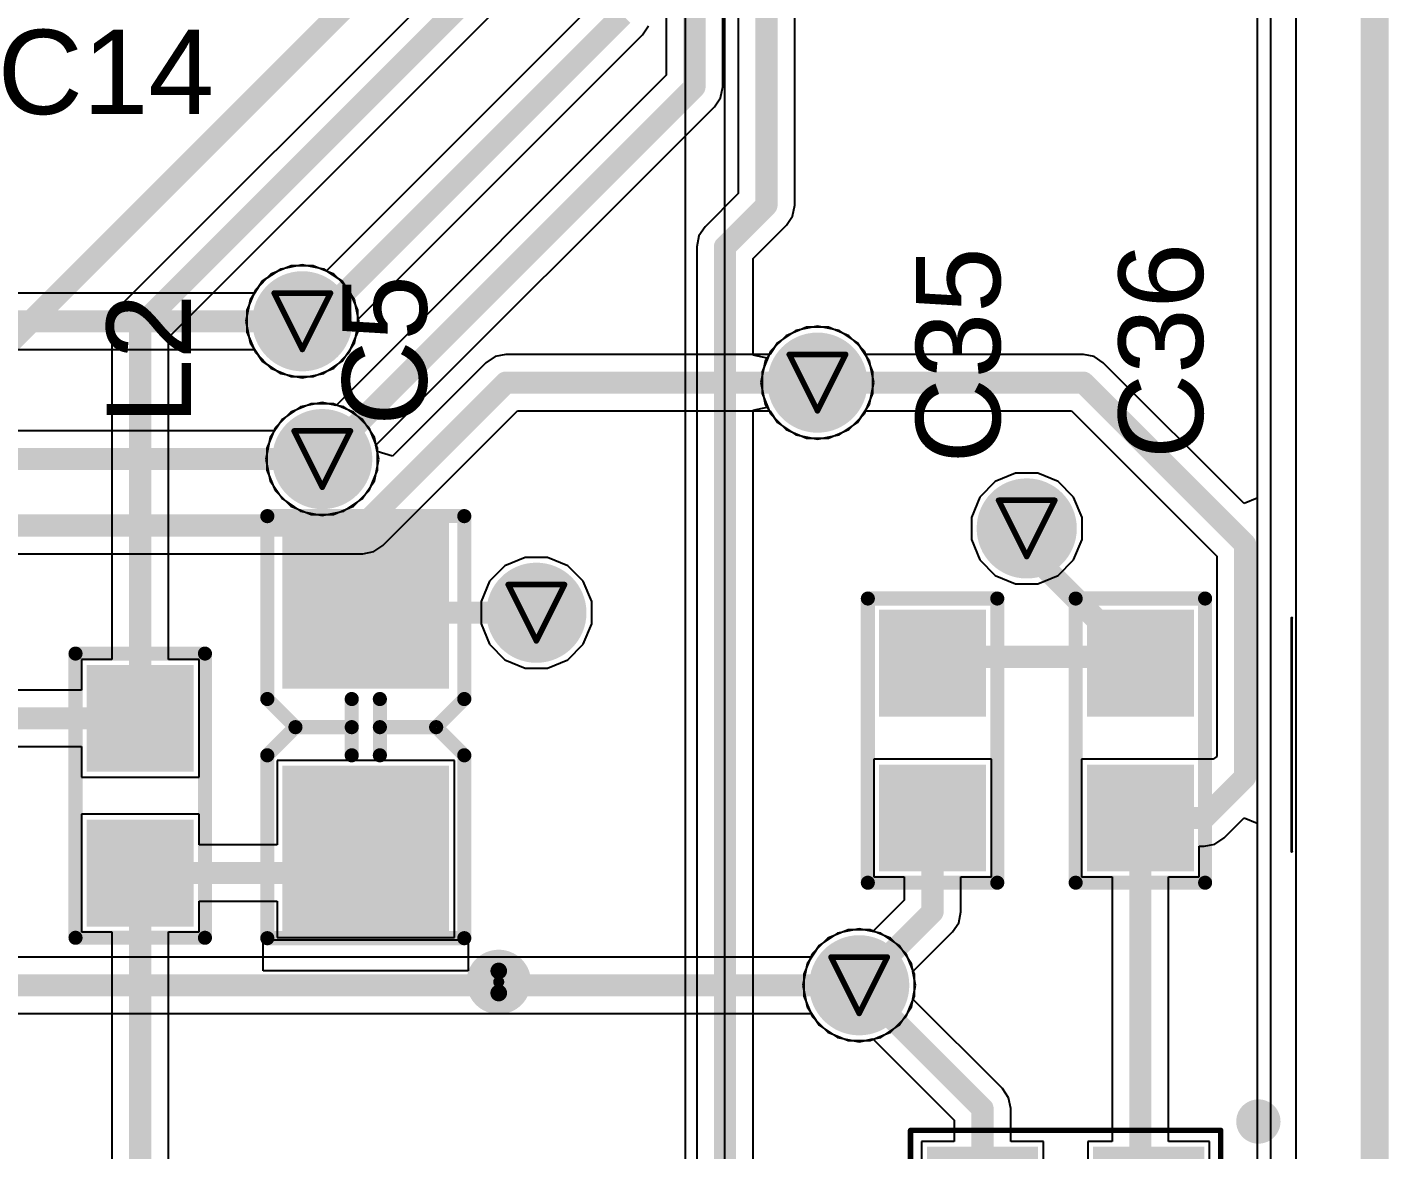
# Model space of a CAD drawing. Header units: inches. Extents: x 0 to 423, y -3 to 110.
# Drawn here: x 51.9 to 64.19, y 55.33 to 65.47 of the extents above; entities that cross this region are included whole.
import ezdxf

# ---------------------------------------------------------------- set-up
doc = ezdxf.new("R2010")
doc.units = ezdxf.units.IN
for name, color, linetype in [('Board Outline', 56, 'Continuous'), ('Bottom Layer', 5, 'Continuous'), ('Bottom Solder', 6, 'Continuous'), ('Drill Drawing', 1, 'Continuous'), ('Mechanical 1', 6, 'Continuous'), ('Mechanical 13', 56, 'Continuous'), ('Mechanical 15', 56, 'Continuous'), ('Mechanical 16', 56, 'Continuous'), ('Mechanical 4', 56, 'Continuous'), ('Mechanical 7', 56, 'Continuous'), ('Mid Layer', 16, 'Continuous'), ('Mid Layer 2', 76, 'Continuous'), ('Top Layer', 1, 'Continuous'), ('Top Overlay', 2, 'Continuous'), ('Top Paste', 8, 'Continuous'), ('Top Solder', 216, 'Continuous'), ('Via Holes', 16, 'Continuous')]:
    doc.layers.add(name, color=color, linetype=linetype)
doc.styles.add('Arial', font='', dxfattribs={"height": 0.2})
doc.styles.get('Arial').set_extended_font_data('Arial')

# ---------------------------------------------------------------- blocks, each defined once
blk = doc.blocks.new('XTAL_CM8V_T1A_32_768KHZ_9PF_20PPM_TA_QC_60')
at = {"layer": 'Top Layer'}
for points in [[(-1.15, 0.75), (-0.35, 0.75), (-0.35, -0.75), (-1.15, -0.75)], [(0.35, 0.75), (1.15, 0.75), (1.15, -0.75), (0.35, -0.75)]]:
    blk.add_hatch(color=1, dxfattribs=at).paths.add_polyline_path(points)
at = {"layer": 'Top Paste'}
for points in [[(-1.15, 0.75), (-0.35, 0.75), (-0.35, -0.75), (-1.15, -0.75)], [(0.35, 0.75), (1.15, 0.75), (1.15, -0.75), (0.35, -0.75)]]:
    blk.add_hatch(color=8, dxfattribs=at).paths.add_polyline_path(points)
at = {"layer": 'Top Solder'}
for points in [[(-1.252, 0.852), (-0.248, 0.852), (-0.248, -0.852), (-1.252, -0.852)], [(0.248, 0.852), (1.252, 0.852), (1.252, -0.852), (0.248, -0.852)]]:
    blk.add_hatch(color=216, dxfattribs=at).paths.add_polyline_path(points)
at = {"layer": 'Mechanical 13', "const_width": 0.127}
for points in [[(-1, -0.6), (-1, 0.6)], [(-1, 0.6), (1, 0.6)], [(1, -0.6), (1, 0.6)], [(-1, -0.6), (1, -0.6)]]:
    blk.add_lwpolyline(points, dxfattribs=at)
at = {"layer": 'Mechanical 13', "const_width": 0.0635}
for points in [[(-1.032, 0.6, 1), (-0.968, 0.6, 1)], [(-1.032, 0.6, 1), (-0.968, 0.6, 1)], [(0.968, 0.6, 1), (1.032, 0.6, 1)], [(0.968, 0.6, 1), (1.032, 0.6, 1)], [(-1.032, -0.6, 1), (-0.968, -0.6, 1)], [(-1.032, -0.6, 1), (-0.968, -0.6, 1)], [(0.968, -0.6, 1), (1.032, -0.6, 1)], [(0.968, -0.6, 1), (1.032, -0.6, 1)]]:
    blk.add_lwpolyline(points, format="xyb", close=True, dxfattribs=at)
at = {"layer": 'Mechanical 15', "const_width": 0.05}
for points in [[(-1.4, -1), (-1.4, 1)], [(-1.4, 1), (1.4, 1)], [(1.4, -1), (1.4, 1)], [(-1.4, -1), (1.4, -1)]]:
    blk.add_lwpolyline(points, dxfattribs=at)
at = {"layer": 'Mechanical 15', "const_width": 0.025}
for points in [[(-1.412, 1, 1), (-1.388, 1, 1)], [(-1.412, 1, 1), (-1.388, 1, 1)], [(1.388, 1, 1), (1.412, 1, 1)], [(1.388, 1, 1), (1.412, 1, 1)], [(-1.412, -1, 1), (-1.388, -1, 1)], [(-1.412, -1, 1), (-1.388, -1, 1)], [(1.388, -1, 1), (1.412, -1, 1)], [(1.388, -1, 1), (1.412, -1, 1)]]:
    blk.add_lwpolyline(points, format="xyb", close=True, dxfattribs=at)
blk = doc.blocks.new('0603C_TBD_61')
at = {"layer": 'Top Layer'}
for points in [[(-0.381, 0.381), (0.381, 0.381), (0.381, -0.381), (-0.381, -0.381)], [(1.016, 0.381), (1.778, 0.381), (1.778, -0.381), (1.016, -0.381)]]:
    blk.add_hatch(color=1, dxfattribs=at).paths.add_polyline_path(points)
at = {"layer": 'Top Paste'}
for points in [[(-0.381, 0.381), (0.381, 0.381), (0.381, -0.381), (-0.381, -0.381)], [(1.016, 0.381), (1.778, 0.381), (1.778, -0.381), (1.016, -0.381)]]:
    blk.add_hatch(color=8, dxfattribs=at).paths.add_polyline_path(points)
at = {"layer": 'Top Solder'}
for points in [[(-0.4826, 0.4826), (0.4826, 0.4826), (0.4826, -0.4826), (-0.4826, -0.4826)], [(0.9144, 0.4826), (1.8796, 0.4826), (1.8796, -0.4826), (0.9144, -0.4826)]]:
    blk.add_hatch(color=216, dxfattribs=at).paths.add_polyline_path(points)
at = {"layer": 'Top Overlay', "const_width": 0.127}
for points in [[(-0.5842, 0.5842), (1.9812, 0.5842)], [(-0.5842, 0.5842), (-0.5842, -0.5842)], [(1.9812, 0.5842), (1.9812, -0.5842)], [(-0.5842, -0.5842), (1.9812, -0.5842)]]:
    blk.add_lwpolyline(points, dxfattribs=at)
at = {"layer": 'Top Overlay', "const_width": 0.0635}
for points in [[(-0.61595, 0.5842, 1), (-0.55245, 0.5842, 1)], [(-0.61595, 0.5842, 1), (-0.55245, 0.5842, 1)], [(1.94945, 0.5842, 1), (2.01295, 0.5842, 1)], [(1.94945, 0.5842, 1), (2.01295, 0.5842, 1)], [(-0.61595, -0.5842, 1), (-0.55245, -0.5842, 1)], [(-0.61595, -0.5842, 1), (-0.55245, -0.5842, 1)], [(1.94945, -0.5842, 1), (2.01295, -0.5842, 1)], [(1.94945, -0.5842, 1), (2.01295, -0.5842, 1)]]:
    blk.add_lwpolyline(points, format="xyb", close=True, dxfattribs=at)
blk = doc.blocks.new('0603C_TBD_62')
at = {"layer": 'Top Layer'}
for points in [[(-0.381, 0.381), (0.381, 0.381), (0.381, -0.381), (-0.381, -0.381)], [(1.016, 0.381), (1.778, 0.381), (1.778, -0.381), (1.016, -0.381)]]:
    blk.add_hatch(color=1, dxfattribs=at).paths.add_polyline_path(points)
at = {"layer": 'Top Paste'}
for points in [[(-0.381, 0.381), (0.381, 0.381), (0.381, -0.381), (-0.381, -0.381)], [(1.016, 0.381), (1.778, 0.381), (1.778, -0.381), (1.016, -0.381)]]:
    blk.add_hatch(color=8, dxfattribs=at).paths.add_polyline_path(points)
at = {"layer": 'Top Solder'}
for points in [[(-0.4826, 0.4826), (0.4826, 0.4826), (0.4826, -0.4826), (-0.4826, -0.4826)], [(0.9144, 0.4826), (1.8796, 0.4826), (1.8796, -0.4826), (0.9144, -0.4826)]]:
    blk.add_hatch(color=216, dxfattribs=at).paths.add_polyline_path(points)
at = {"layer": 'Top Overlay', "const_width": 0.127}
for points in [[(-0.5842, 0.5842), (1.9812, 0.5842)], [(-0.5842, 0.5842), (-0.5842, -0.5842)], [(1.9812, 0.5842), (1.9812, -0.5842)], [(-0.5842, -0.5842), (1.9812, -0.5842)]]:
    blk.add_lwpolyline(points, dxfattribs=at)
at = {"layer": 'Top Overlay', "const_width": 0.0635}
for points in [[(-0.61595, 0.5842, 1), (-0.55245, 0.5842, 1)], [(-0.61595, 0.5842, 1), (-0.55245, 0.5842, 1)], [(1.94945, 0.5842, 1), (2.01295, 0.5842, 1)], [(1.94945, 0.5842, 1), (2.01295, 0.5842, 1)], [(-0.61595, -0.5842, 1), (-0.55245, -0.5842, 1)], [(-0.61595, -0.5842, 1), (-0.55245, -0.5842, 1)], [(1.94945, -0.5842, 1), (2.01295, -0.5842, 1)], [(1.94945, -0.5842, 1), (2.01295, -0.5842, 1)]]:
    blk.add_lwpolyline(points, format="xyb", close=True, dxfattribs=at)
blk = doc.blocks.new('0603C_TBD_67')
at = {"layer": 'Top Layer'}
for points in [[(-0.381, 0.381), (0.381, 0.381), (0.381, -0.381), (-0.381, -0.381)], [(1.016, 0.381), (1.778, 0.381), (1.778, -0.381), (1.016, -0.381)]]:
    blk.add_hatch(color=1, dxfattribs=at).paths.add_polyline_path(points)
at = {"layer": 'Top Paste'}
for points in [[(-0.381, 0.381), (0.381, 0.381), (0.381, -0.381), (-0.381, -0.381)], [(1.016, 0.381), (1.778, 0.381), (1.778, -0.381), (1.016, -0.381)]]:
    blk.add_hatch(color=8, dxfattribs=at).paths.add_polyline_path(points)
at = {"layer": 'Top Solder'}
for points in [[(-0.4826, 0.4826), (0.4826, 0.4826), (0.4826, -0.4826), (-0.4826, -0.4826)], [(0.9144, 0.4826), (1.8796, 0.4826), (1.8796, -0.4826), (0.9144, -0.4826)]]:
    blk.add_hatch(color=216, dxfattribs=at).paths.add_polyline_path(points)
at = {"layer": 'Top Overlay', "const_width": 0.127}
for points in [[(-0.5842, -0.5842), (-0.5842, 0.5842)], [(1.9812, 0.5842), (-0.5842, 0.5842)], [(1.9812, -0.5842), (1.9812, 0.5842)], [(1.9812, -0.5842), (-0.5842, -0.5842)]]:
    blk.add_lwpolyline(points, dxfattribs=at)
at = {"layer": 'Top Overlay', "const_width": 0.0635}
for points in [[(-0.61595, 0.5842, 1), (-0.55245, 0.5842, 1)], [(-0.61595, 0.5842, 1), (-0.55245, 0.5842, 1)], [(1.94945, 0.5842, 1), (2.01295, 0.5842, 1)], [(1.94945, 0.5842, 1), (2.01295, 0.5842, 1)], [(-0.61595, -0.5842, 1), (-0.55245, -0.5842, 1)], [(-0.61595, -0.5842, 1), (-0.55245, -0.5842, 1)], [(1.94945, -0.5842, 1), (2.01295, -0.5842, 1)], [(1.94945, -0.5842, 1), (2.01295, -0.5842, 1)]]:
    blk.add_lwpolyline(points, format="xyb", close=True, dxfattribs=at)
blk = doc.blocks.new('C_2012___TANT_73')
at = {"layer": 'Top Layer'}
for points in [[(-1.75, 0.65), (-0.45, 0.65), (-0.45, -0.65), (-1.75, -0.65)], [(0.45, 0.65), (1.75, 0.65), (1.75, -0.65), (0.45, -0.65)]]:
    blk.add_hatch(color=1, dxfattribs=at).paths.add_polyline_path(points)
at = {"layer": 'Top Paste'}
for points in [[(-1.75, 0.65), (-0.45, 0.65), (-0.45, -0.65), (-1.75, -0.65)], [(0.45, 0.65), (1.75, 0.65), (1.75, -0.65), (0.45, -0.65)]]:
    blk.add_hatch(color=8, dxfattribs=at).paths.add_polyline_path(points)
at = {"layer": 'Top Solder'}
for points in [[(-1.852, 0.752), (-0.348, 0.752), (-0.348, -0.752), (-1.852, -0.752)], [(0.348, 0.752), (1.852, 0.752), (1.852, -0.752), (0.348, -0.752)]]:
    blk.add_hatch(color=216, dxfattribs=at).paths.add_polyline_path(points)
at = {"layer": 'Mechanical 16'}
for p, q in [((-2.2, -0.925), (-2.2, 0.925)), ((-2.2, 0.925), (-1.919, 0.925)), ((-1.919, 0.925), (-1.919, -0.925)), ((-1.919, -0.925), (-2.2, -0.925))]:
    blk.add_line(p, q, dxfattribs=at)
at = {"layer": 'Mechanical 16', "const_width": 0.127}
for points in [[(-1.905, 0.889), (-1.905, -0.889)], [(-1.905, 0.889), (-0.254, 0.889)], [(-0.254, 0.889), (0, 0.635)], [(0.254, 0.889), (0, 0.635)], [(0.254, 0.889), (1.905, 0.889)], [(1.905, 0.889), (1.905, -0.889)], [(0, 0.635), (0, 0.127)], [(-0.254, 0.127), (0, 0.127)], [(0, 0.127), (0.254, 0.127)], [(-0.254, -0.127), (0, -0.127)], [(0, -0.127), (0, -0.635)], [(0, -0.127), (0.254, -0.127)], [(0, -0.635), (-0.254, -0.889)], [(0, -0.635), (0.254, -0.889)], [(-1.905, -0.889), (-0.254, -0.889)], [(0.254, -0.889), (1.905, -0.889)]]:
    blk.add_lwpolyline(points, dxfattribs=at)
at = {"layer": 'Mechanical 16', "const_width": 0.0635}
for points in [[(-1.937, 0.889, 1), (-1.873, 0.889, 1)], [(-1.937, 0.889, 1), (-1.873, 0.889, 1)], [(-0.286, 0.889, 1), (-0.222, 0.889, 1)], [(-0.286, 0.889, 1), (-0.222, 0.889, 1)], [(0.222, 0.889, 1), (0.286, 0.889, 1)], [(0.222, 0.889, 1), (0.286, 0.889, 1)], [(1.873, 0.889, 1), (1.937, 0.889, 1)], [(1.873, 0.889, 1), (1.937, 0.889, 1)], [(-0.032, 0.635, 1), (0.032, 0.635, 1)], [(-0.032, 0.635, 1), (0.032, 0.635, 1)], [(-0.032, 0.635, 1), (0.032, 0.635, 1)], [(-0.286, 0.127, 1), (-0.222, 0.127, 1)], [(-0.032, 0.127, 1), (0.032, 0.127, 1)], [(-0.032, 0.127, 1), (0.032, 0.127, 1)], [(-0.032, 0.127, 1), (0.032, 0.127, 1)], [(0.222, 0.127, 1), (0.286, 0.127, 1)], [(-0.286, -0.127, 1), (-0.222, -0.127, 1)], [(-0.032, -0.127, 1), (0.032, -0.127, 1)], [(-0.032, -0.127, 1), (0.032, -0.127, 1)], [(-0.032, -0.127, 1), (0.032, -0.127, 1)], [(0.222, -0.127, 1), (0.286, -0.127, 1)], [(-0.032, -0.635, 1), (0.032, -0.635, 1)], [(-0.032, -0.635, 1), (0.032, -0.635, 1)], [(-0.032, -0.635, 1), (0.032, -0.635, 1)], [(-1.937, -0.889, 1), (-1.873, -0.889, 1)], [(-1.937, -0.889, 1), (-1.873, -0.889, 1)], [(-0.286, -0.889, 1), (-0.222, -0.889, 1)], [(-0.286, -0.889, 1), (-0.222, -0.889, 1)], [(0.222, -0.889, 1), (0.286, -0.889, 1)], [(0.222, -0.889, 1), (0.286, -0.889, 1)], [(1.873, -0.889, 1), (1.937, -0.889, 1)], [(1.873, -0.889, 1), (1.937, -0.889, 1)]]:
    blk.add_lwpolyline(points, format="xyb", close=True, dxfattribs=at)
at = {"layer": 'Mechanical 4'}
for points, const_width in [([(-2.159, -1.2, 1), (-2.441, -1.2, 1)], 0.3), ([(-2.516, -1.2, 1), (-2.366, -1.2, 1)], 0.15), ([(-2.234, -1.2, 1), (-2.084, -1.2, 1)], 0.15)]:
    blk.add_lwpolyline(points, format="xyb", close=True, dxfattribs=dict(at, const_width=const_width))
at = {"layer": 'Mechanical 7', "const_width": 0.1}
for points in [[(-2.4, -1.2, -1), (-2.3, -1.2)], [(-2.3, -1.2, -1), (-2.4, -1.2)]]:
    blk.add_lwpolyline(points, format="xyb", dxfattribs=at)
at = {"layer": 'Mechanical 7', "const_width": 0.05}
for points in [[(-2.425, -1.2, 1), (-2.375, -1.2, 1)], [(-2.425, -1.2, 1), (-2.375, -1.2, 1)], [(-2.325, -1.2, 1), (-2.275, -1.2, 1)], [(-2.325, -1.2, 1), (-2.275, -1.2, 1)]]:
    blk.add_lwpolyline(points, format="xyb", close=True, dxfattribs=at)
at = {"layer": 'Top Overlay'}
for points, const_width in [([(-2.2, -1.2, 1), (-2.4, -1.2, 1)], 0.15), ([(-2.438, -1.2, 1), (-2.362, -1.2, 1)], 0.075), ([(-2.238, -1.2, 1), (-2.163, -1.2, 1)], 0.075)]:
    blk.add_lwpolyline(points, format="xyb", close=True, dxfattribs=dict(at, const_width=const_width))

msp = doc.modelspace()

# ---------------------------------------------------------------- hatches: boundary and pattern name
at = {"layer": 'Bottom Layer'}
h = msp.add_hatch(color=5, dxfattribs=at)
edge = h.paths.add_edge_path()
edge.add_arc((54.38, 62.814), 0.35, 0, 360)
h = msp.add_hatch(color=5, dxfattribs=at)
edge = h.paths.add_edge_path()
edge.add_arc((59.03, 62.26), 0.35, 0, 360)
h = msp.add_hatch(color=5, dxfattribs=at)
edge = h.paths.add_edge_path()
edge.add_arc((54.56, 61.57), 0.35, 0, 360)
h = msp.add_hatch(color=5, dxfattribs=at)
edge = h.paths.add_edge_path()
edge.add_arc((60.919, 60.944), 0.35, 0, 360)
h = msp.add_hatch(color=5, dxfattribs=at)
edge = h.paths.add_edge_path()
edge.add_arc((56.493, 60.183), 0.35, 0, 360)
h = msp.add_hatch(color=5, dxfattribs=at)
edge = h.paths.add_edge_path()
edge.add_arc((59.407, 56.82), 0.35, 0, 360)
at = {"layer": 'Bottom Solder'}
h = msp.add_hatch(color=6, dxfattribs=at)
edge = h.paths.add_edge_path()
edge.add_arc((54.38, 62.814), 0.452, 0, 360)
h = msp.add_hatch(color=6, dxfattribs=at)
edge = h.paths.add_edge_path()
edge.add_arc((59.03, 62.26), 0.452, 0, 360)
h = msp.add_hatch(color=6, dxfattribs=at)
edge = h.paths.add_edge_path()
edge.add_arc((54.56, 61.57), 0.452, 0, 360)
h = msp.add_hatch(color=6, dxfattribs=at)
edge = h.paths.add_edge_path()
edge.add_arc((60.919, 60.944), 0.452, 0, 360)
h = msp.add_hatch(color=6, dxfattribs=at)
edge = h.paths.add_edge_path()
edge.add_arc((56.493, 60.183), 0.452, 0, 360)
h = msp.add_hatch(color=6, dxfattribs=at)
edge = h.paths.add_edge_path()
edge.add_arc((59.407, 56.82), 0.452, 0, 360)
at = {"layer": 'Mid Layer'}
h = msp.add_hatch(color=16, dxfattribs=at)
edge = h.paths.add_edge_path()
edge.add_arc((54.38, 62.814), 0.35, 0, 360)
h = msp.add_hatch(color=16, dxfattribs=at)
edge = h.paths.add_edge_path()
edge.add_arc((59.03, 62.26), 0.35, 0, 360)
h = msp.add_hatch(color=16, dxfattribs=at)
edge = h.paths.add_edge_path()
edge.add_arc((54.56, 61.57), 0.35, 0, 360)
h = msp.add_hatch(color=16, dxfattribs=at)
edge = h.paths.add_edge_path()
edge.add_arc((60.919, 60.944), 0.35, 0, 360)
h = msp.add_hatch(color=16, dxfattribs=at)
edge = h.paths.add_edge_path()
edge.add_arc((56.493, 60.183), 0.35, 0, 360)
h = msp.add_hatch(color=16, dxfattribs=at)
edge = h.paths.add_edge_path()
edge.add_arc((59.407, 56.82), 0.35, 0, 360)
at = {"layer": 'Mid Layer 2'}
h = msp.add_hatch(color=76, dxfattribs=at)
edge = h.paths.add_edge_path()
edge.add_arc((54.38, 62.814), 0.35, 0, 360)
h = msp.add_hatch(color=76, dxfattribs=at)
edge = h.paths.add_edge_path()
edge.add_arc((59.03, 62.26), 0.35, 0, 360)
h = msp.add_hatch(color=76, dxfattribs=at)
edge = h.paths.add_edge_path()
edge.add_arc((54.56, 61.57), 0.35, 0, 360)
h = msp.add_hatch(color=76, dxfattribs=at)
edge = h.paths.add_edge_path()
edge.add_arc((60.919, 60.944), 0.35, 0, 360)
h = msp.add_hatch(color=76, dxfattribs=at)
edge = h.paths.add_edge_path()
edge.add_arc((56.493, 60.183), 0.35, 0, 360)
h = msp.add_hatch(color=76, dxfattribs=at)
edge = h.paths.add_edge_path()
edge.add_arc((59.407, 56.82), 0.35, 0, 360)
at = {"layer": 'Top Layer'}
h = msp.add_hatch(color=1, dxfattribs=at)
edge = h.paths.add_edge_path()
edge.add_arc((54.38, 62.814), 0.35, 0, 360)
h = msp.add_hatch(color=1, dxfattribs=at)
edge = h.paths.add_edge_path()
edge.add_arc((59.03, 62.26), 0.35, 0, 360)
h = msp.add_hatch(color=1, dxfattribs=at)
edge = h.paths.add_edge_path()
edge.add_arc((54.56, 61.57), 0.35, 0, 360)
h = msp.add_hatch(color=1, dxfattribs=at)
edge = h.paths.add_edge_path()
edge.add_arc((60.919, 60.944), 0.35, 0, 360)
h = msp.add_hatch(color=1, dxfattribs=at)
edge = h.paths.add_edge_path()
edge.add_arc((56.493, 60.183), 0.35, 0, 360)
h = msp.add_hatch(color=1, dxfattribs=at)
edge = h.paths.add_edge_path()
edge.add_arc((59.407, 56.82), 0.35, 0, 360)
at = {"layer": 'Top Solder'}
h = msp.add_hatch(color=216, dxfattribs=at)
edge = h.paths.add_edge_path()
edge.add_arc((54.38, 62.814), 0.452, 0, 360)
h = msp.add_hatch(color=216, dxfattribs=at)
edge = h.paths.add_edge_path()
edge.add_arc((59.03, 62.26), 0.452, 0, 360)
h = msp.add_hatch(color=216, dxfattribs=at)
edge = h.paths.add_edge_path()
edge.add_arc((54.56, 61.57), 0.452, 0, 360)
h = msp.add_hatch(color=216, dxfattribs=at)
edge = h.paths.add_edge_path()
edge.add_arc((60.919, 60.944), 0.452, 0, 360)
h = msp.add_hatch(color=216, dxfattribs=at)
edge = h.paths.add_edge_path()
edge.add_arc((56.493, 60.183), 0.452, 0, 360)
h = msp.add_hatch(color=216, dxfattribs=at)
edge = h.paths.add_edge_path()
edge.add_arc((59.407, 56.82), 0.452, 0, 360)
at = {"layer": 'Via Holes'}
h = msp.add_hatch(color=7, dxfattribs=at)
edge = h.paths.add_edge_path()
edge.add_arc((54.38, 62.814), 0.25, 0, 360)
h = msp.add_hatch(color=7, dxfattribs=at)
edge = h.paths.add_edge_path()
edge.add_arc((59.03, 62.26), 0.25, 0, 360)
h = msp.add_hatch(color=7, dxfattribs=at)
edge = h.paths.add_edge_path()
edge.add_arc((54.56, 61.57), 0.25, 0, 360)
h = msp.add_hatch(color=7, dxfattribs=at)
edge = h.paths.add_edge_path()
edge.add_arc((60.919, 60.944), 0.25, 0, 360)
h = msp.add_hatch(color=7, dxfattribs=at)
edge = h.paths.add_edge_path()
edge.add_arc((56.493, 60.183), 0.25, 0, 360)
h = msp.add_hatch(color=7, dxfattribs=at)
edge = h.paths.add_edge_path()
edge.add_arc((59.407, 56.82), 0.25, 0, 360)

# ---------------------------------------------------------------- linework, layer by layer
at = {"layer": 'Board Outline', "const_width": 0.254}
msp.add_lwpolyline([(64.06, 0), (64.06, 79.42)], dxfattribs=at)
at = {"layer": 'Bottom Layer'}
for p, q in [((63, 68.91), (63, 60.29)), ((54.38, 63.324), (54.185, 63.285)), ((54.575, 63.285), (54.38, 63.324)), ((54.019, 63.175), (53.949, 63.069)), ((54.185, 63.285), (54.019, 63.175)), ((54.74, 63.175), (54.575, 63.285)), ((54.851, 63.009), (54.74, 63.175)), ((53.949, 63.069), (48.594, 63.069)), ((54.89, 62.814), (54.851, 63.009)), ((54.851, 62.619), (54.89, 62.814)), ((58.835, 62.731), (58.67, 62.62)), ((59.03, 62.77), (58.835, 62.731)), ((59.225, 62.731), (59.03, 62.77)), ((59.39, 62.62), (59.225, 62.731)), ((48.7, 62.559), (53.949, 62.559)), ((53.949, 62.559), (54.019, 62.454)), ((54.74, 62.454), (54.851, 62.619)), ((58.67, 62.62), (58.599, 62.515)), ((59.501, 62.455), (59.39, 62.62)), ((54.019, 62.454), (54.185, 62.343)), ((54.575, 62.343), (54.74, 62.454)), ((56.037, 62.44), (55.194, 61.597)), ((56.12, 62.495), (56.037, 62.44)), ((56.217, 62.515), (56.12, 62.495)), ((58.599, 62.515), (56.217, 62.515)), ((59.54, 62.26), (59.501, 62.455)), ((54.185, 62.343), (54.38, 62.304)), ((54.38, 62.304), (54.575, 62.343)), ((59.501, 62.065), (59.54, 62.26)), ((54.56, 62.08), (54.365, 62.041)), ((54.755, 62.041), (54.56, 62.08)), ((54.365, 62.041), (54.2, 61.93)), ((54.921, 61.93), (54.755, 62.041)), ((55.108, 60.79), (56.323, 62.005)), ((56.323, 62.005), (58.599, 62.005)), ((58.599, 62.005), (58.67, 61.9)), ((59.39, 61.9), (59.501, 62.065)), ((54.129, 61.825), (48.62, 61.825)), ((54.2, 61.93), (54.129, 61.825)), ((55.031, 61.765), (54.921, 61.93)), ((58.67, 61.9), (58.835, 61.789)), ((59.225, 61.789), (59.39, 61.9)), ((55.056, 61.639), (55.031, 61.765)), ((58.835, 61.789), (59.03, 61.75)), ((59.03, 61.75), (59.225, 61.789)), ((55.194, 61.597), (55.056, 61.639)), ((51.606, 60.715), (54.927, 60.715)), ((54.927, 60.715), (55.025, 60.735)), ((55.025, 60.735), (55.108, 60.79)), ((63, 60.29), (63, 58.224)), ((63, 58.224), (63, 54.23)), ((59.212, 57.291), (59.046, 57.18)), ((59.407, 57.33), (59.212, 57.291)), ((59.602, 57.291), (59.407, 57.33)), ((59.767, 57.18), (59.602, 57.291)), ((59.046, 57.18), (58.976, 57.075)), ((59.878, 57.015), (59.767, 57.18)), ((58.976, 57.075), (48.229, 57.075)), ((59.916, 56.82), (59.878, 57.015)), ((59.878, 56.625), (59.916, 56.82)), ((50.068, 56.565), (58.976, 56.565)), ((58.976, 56.565), (59.046, 56.46)), ((59.767, 56.46), (59.878, 56.625)), ((59.046, 56.46), (59.212, 56.349)), ((59.602, 56.349), (59.767, 56.46)), ((59.212, 56.349), (59.407, 56.31)), ((59.407, 56.31), (59.602, 56.349))]:
    msp.add_line(p, q, dxfattribs=at)
at = {"layer": 'Bottom Layer', "const_width": 0.2}
for points in [[(48.594, 62.814), (54.38, 62.814)], [(54.927, 60.97), (56.217, 62.26)], [(56.217, 62.26), (59.03, 62.26)], [(48.62, 61.57), (54.56, 61.57)], [(51.5, 60.97), (52.25, 60.97)], [(52.25, 60.97), (54.927, 60.97)], [(48.229, 56.82), (59.407, 56.82)]]:
    msp.add_lwpolyline(points, dxfattribs=at)
at = {"layer": 'Bottom Layer', "const_width": 0.1}
for points in [[(54.33, 62.814, 1), (54.43, 62.814, 1)], [(56.167, 62.26, 1), (56.267, 62.26, 1)], [(56.167, 62.26, 1), (56.267, 62.26, 1)], [(58.98, 62.26, 1), (59.08, 62.26, 1)], [(54.51, 61.57, 1), (54.61, 61.57, 1)], [(52.2, 60.97, 1), (52.3, 60.97, 1)], [(52.2, 60.97, 1), (52.3, 60.97, 1)], [(54.877, 60.97, 1), (54.977, 60.97, 1)], [(54.877, 60.97, 1), (54.977, 60.97, 1)], [(59.357, 56.82, 1), (59.457, 56.82, 1)]]:
    msp.add_lwpolyline(points, format="xyb", close=True, dxfattribs=at)
at = {"layer": 'Drill Drawing', "const_width": 0.0508}
for points in [[(54.126, 63.068), (54.634, 63.068)], [(54.126, 63.068), (54.38, 62.56)], [(54.38, 62.56), (54.634, 63.068)], [(58.776, 62.514), (59.284, 62.514)], [(58.776, 62.514), (59.03, 62.006)], [(59.03, 62.006), (59.284, 62.514)], [(54.306, 61.824), (54.814, 61.824)], [(54.306, 61.824), (54.56, 61.316)], [(54.56, 61.316), (54.814, 61.824)], [(60.665, 61.198), (61.173, 61.198)], [(60.665, 61.198), (60.919, 60.69)], [(60.919, 60.69), (61.173, 61.198)], [(56.239, 60.437), (56.747, 60.437)], [(56.239, 60.437), (56.493, 59.929)], [(56.493, 59.929), (56.747, 60.437)], [(59.153, 57.074), (59.661, 57.074)], [(59.153, 57.074), (59.407, 56.566)], [(59.407, 56.566), (59.661, 57.074)]]:
    msp.add_lwpolyline(points, dxfattribs=at)
at = {"layer": 'Drill Drawing', "const_width": 0.0254}
for points in [[(54.113, 63.068, 1), (54.139, 63.068, 1)], [(54.113, 63.068, 1), (54.139, 63.068, 1)], [(54.621, 63.068, 1), (54.647, 63.068, 1)], [(54.621, 63.068, 1), (54.647, 63.068, 1)], [(54.367, 62.56, 1), (54.393, 62.56, 1)], [(54.367, 62.56, 1), (54.393, 62.56, 1)], [(58.763, 62.514, 1), (58.789, 62.514, 1)], [(58.763, 62.514, 1), (58.789, 62.514, 1)], [(59.271, 62.514, 1), (59.297, 62.514, 1)], [(59.271, 62.514, 1), (59.297, 62.514, 1)], [(59.017, 62.006, 1), (59.043, 62.006, 1)], [(59.017, 62.006, 1), (59.043, 62.006, 1)], [(54.293, 61.824, 1), (54.319, 61.824, 1)], [(54.293, 61.824, 1), (54.319, 61.824, 1)], [(54.801, 61.824, 1), (54.827, 61.824, 1)], [(54.801, 61.824, 1), (54.827, 61.824, 1)], [(54.547, 61.316, 1), (54.573, 61.316, 1)], [(54.547, 61.316, 1), (54.573, 61.316, 1)], [(60.652, 61.198, 1), (60.677, 61.198, 1)], [(60.652, 61.198, 1), (60.677, 61.198, 1)], [(61.16, 61.198, 1), (61.185, 61.198, 1)], [(61.16, 61.198, 1), (61.185, 61.198, 1)], [(60.906, 60.69, 1), (60.931, 60.69, 1)], [(60.906, 60.69, 1), (60.931, 60.69, 1)], [(56.226, 60.437, 1), (56.251, 60.437, 1)], [(56.226, 60.437, 1), (56.251, 60.437, 1)], [(56.734, 60.437, 1), (56.759, 60.437, 1)], [(56.734, 60.437, 1), (56.759, 60.437, 1)], [(56.48, 59.929, 1), (56.505, 59.929, 1)], [(56.48, 59.929, 1), (56.505, 59.929, 1)], [(59.14, 57.074, 1), (59.165, 57.074, 1)], [(59.14, 57.074, 1), (59.165, 57.074, 1)], [(59.648, 57.074, 1), (59.673, 57.074, 1)], [(59.648, 57.074, 1), (59.673, 57.074, 1)], [(59.394, 56.566, 1), (59.419, 56.566, 1)], [(59.394, 56.566, 1), (59.419, 56.566, 1)]]:
    msp.add_lwpolyline(points, format="xyb", close=True, dxfattribs=at)
at = {"layer": 'Mechanical 1', "const_width": 0.254}
msp.add_lwpolyline([(64.06, 0), (64.06, 79.42)], dxfattribs=at)
at = {"layer": 'Mechanical 4'}
for points, const_width in [([(63.11, 55.59, 1), (62.91, 55.59, 1)], 0.2), ([(63.11, 55.59, 1), (62.91, 55.59, 1)], 0.2), ([(62.86, 55.59, 1), (62.96, 55.59, 1)], 0.1), ([(62.86, 55.59, 1), (62.96, 55.59, 1)], 0.1), ([(63.06, 55.59, 1), (63.16, 55.59, 1)], 0.1), ([(63.06, 55.59, 1), (63.16, 55.59, 1)], 0.1)]:
    msp.add_lwpolyline(points, format="xyb", close=True, dxfattribs=dict(at, const_width=const_width))
at = {"layer": 'Mid Layer'}
for p, q in [((63.119, 68.91), (63.119, 60.964)), ((54.38, 63.324), (54.185, 63.285)), ((54.575, 63.285), (54.38, 63.324)), ((54.019, 63.175), (53.909, 63.009)), ((54.185, 63.285), (54.019, 63.175)), ((54.74, 63.175), (54.575, 63.285)), ((54.851, 63.009), (54.74, 63.175)), ((53.909, 63.009), (53.87, 62.814)), ((54.89, 62.814), (54.851, 63.009)), ((53.87, 62.814), (53.909, 62.619)), ((54.851, 62.619), (54.89, 62.814)), ((58.835, 62.731), (58.67, 62.62)), ((59.03, 62.77), (58.835, 62.731)), ((59.225, 62.731), (59.03, 62.77)), ((59.39, 62.62), (59.225, 62.731)), ((53.909, 62.619), (54.019, 62.454)), ((54.74, 62.454), (54.851, 62.619)), ((58.67, 62.62), (58.559, 62.455)), ((59.501, 62.455), (59.39, 62.62)), ((54.019, 62.454), (54.185, 62.343)), ((54.575, 62.343), (54.74, 62.454)), ((58.559, 62.455), (58.52, 62.26)), ((59.54, 62.26), (59.501, 62.455)), ((54.185, 62.343), (54.38, 62.304)), ((54.38, 62.304), (54.575, 62.343)), ((58.52, 62.26), (58.559, 62.065)), ((59.501, 62.065), (59.54, 62.26)), ((54.56, 62.08), (54.365, 62.041)), ((54.755, 62.041), (54.56, 62.08)), ((54.365, 62.041), (54.2, 61.93)), ((54.921, 61.93), (54.755, 62.041)), ((58.559, 62.065), (58.67, 61.9)), ((59.39, 61.9), (59.501, 62.065)), ((54.2, 61.93), (54.089, 61.765)), ((55.031, 61.765), (54.921, 61.93)), ((58.67, 61.9), (58.835, 61.789)), ((59.225, 61.789), (59.39, 61.9)), ((54.089, 61.765), (54.05, 61.57)), ((55.07, 61.57), (55.031, 61.765)), ((58.835, 61.789), (59.03, 61.75)), ((59.03, 61.75), (59.225, 61.789)), ((54.05, 61.57), (54.089, 61.375)), ((55.031, 61.375), (55.07, 61.57)), ((54.089, 61.375), (54.2, 61.21)), ((54.921, 61.21), (55.031, 61.375)), ((54.2, 61.21), (54.365, 61.099)), ((54.755, 61.099), (54.921, 61.21)), ((54.365, 61.099), (54.56, 61.06)), ((54.56, 61.06), (54.755, 61.099)), ((63.119, 60.964), (63.119, 60.087)), ((63.119, 60.087), (63.119, 58.153)), ((63.119, 58.153), (63.119, 52.14)), ((59.212, 57.291), (59.046, 57.18)), ((59.407, 57.33), (59.212, 57.291)), ((59.602, 57.291), (59.407, 57.33)), ((59.767, 57.18), (59.602, 57.291)), ((59.046, 57.18), (58.936, 57.015)), ((59.878, 57.015), (59.767, 57.18)), ((58.936, 57.015), (58.897, 56.82)), ((59.916, 56.82), (59.878, 57.015)), ((58.897, 56.82), (58.936, 56.625)), ((59.878, 56.625), (59.916, 56.82)), ((58.936, 56.625), (59.046, 56.46)), ((59.767, 56.46), (59.878, 56.625)), ((59.046, 56.46), (59.212, 56.349)), ((59.602, 56.349), (59.767, 56.46)), ((59.212, 56.349), (59.407, 56.31)), ((59.407, 56.31), (59.602, 56.349))]:
    msp.add_line(p, q, dxfattribs=at)
at = {"layer": 'Mid Layer 2'}
for p, q in [((63.348, 79.045), (63.348, 26.797)), ((58.195, 31.164), (58.195, 71.745)), ((57.836, 71.351), (57.836, 31.496)), ((54.28, 63.314), (54.097, 63.238)), ((54.479, 63.314), (54.28, 63.314)), ((54.663, 63.238), (54.479, 63.314)), ((54.097, 63.238), (53.956, 63.097)), ((54.804, 63.097), (54.663, 63.238)), ((53.956, 63.097), (53.88, 62.914)), ((54.88, 62.914), (54.804, 63.097)), ((53.88, 62.914), (53.88, 62.715)), ((54.88, 62.715), (54.88, 62.914)), ((53.88, 62.715), (53.956, 62.531)), ((54.804, 62.531), (54.88, 62.715)), ((58.747, 62.684), (58.606, 62.543)), ((58.931, 62.76), (58.747, 62.684)), ((59.129, 62.76), (58.931, 62.76)), ((59.313, 62.684), (59.129, 62.76)), ((59.454, 62.543), (59.313, 62.684)), ((53.956, 62.531), (54.097, 62.39)), ((54.663, 62.39), (54.804, 62.531)), ((58.606, 62.543), (58.53, 62.359)), ((59.53, 62.359), (59.454, 62.543)), ((54.097, 62.39), (54.28, 62.314)), ((54.28, 62.314), (54.479, 62.314)), ((54.479, 62.314), (54.663, 62.39)), ((58.53, 62.359), (58.53, 62.161)), ((59.53, 62.161), (59.53, 62.359)), ((54.461, 62.07), (54.277, 61.994)), ((54.66, 62.07), (54.461, 62.07)), ((54.843, 61.994), (54.66, 62.07)), ((58.53, 62.161), (58.606, 61.977)), ((59.454, 61.977), (59.53, 62.161)), ((54.277, 61.994), (54.136, 61.853)), ((54.984, 61.853), (54.843, 61.994)), ((58.606, 61.977), (58.747, 61.836)), ((59.313, 61.836), (59.454, 61.977)), ((54.136, 61.853), (54.06, 61.669)), ((55.06, 61.669), (54.984, 61.853)), ((58.747, 61.836), (58.931, 61.76)), ((59.129, 61.76), (59.313, 61.836)), ((58.931, 61.76), (59.129, 61.76)), ((54.06, 61.669), (54.06, 61.471)), ((55.06, 61.471), (55.06, 61.669)), ((54.06, 61.471), (54.136, 61.287)), ((54.984, 61.287), (55.06, 61.471)), ((60.635, 61.368), (60.495, 61.227)), ((60.819, 61.444), (60.635, 61.368)), ((61.018, 61.444), (60.819, 61.444)), ((61.202, 61.368), (61.018, 61.444)), ((61.342, 61.227), (61.202, 61.368)), ((54.136, 61.287), (54.277, 61.146)), ((54.843, 61.146), (54.984, 61.287)), ((60.495, 61.227), (60.419, 61.044)), ((61.419, 61.044), (61.342, 61.227)), ((54.277, 61.146), (54.461, 61.07)), ((54.66, 61.07), (54.843, 61.146)), ((54.461, 61.07), (54.66, 61.07)), ((60.419, 61.044), (60.419, 60.845)), ((61.419, 60.845), (61.419, 61.044)), ((60.419, 60.845), (60.495, 60.661)), ((61.342, 60.661), (61.419, 60.845)), ((56.209, 60.607), (56.069, 60.467)), ((56.393, 60.683), (56.209, 60.607)), ((56.592, 60.683), (56.393, 60.683)), ((56.776, 60.607), (56.592, 60.683)), ((56.916, 60.467), (56.776, 60.607)), ((60.495, 60.661), (60.635, 60.52)), ((61.202, 60.52), (61.342, 60.661)), ((60.635, 60.52), (60.819, 60.444)), ((61.018, 60.444), (61.202, 60.52)), ((56.069, 60.467), (55.993, 60.283)), ((56.993, 60.283), (56.916, 60.467)), ((60.819, 60.444), (61.018, 60.444)), ((55.993, 60.283), (55.993, 60.084)), ((56.993, 60.084), (56.993, 60.283)), ((55.993, 60.084), (56.069, 59.9)), ((56.916, 59.9), (56.993, 60.084)), ((56.069, 59.9), (56.209, 59.759)), ((56.776, 59.759), (56.916, 59.9)), ((56.209, 59.759), (56.393, 59.683)), ((56.592, 59.683), (56.776, 59.759)), ((56.393, 59.683), (56.592, 59.683)), ((59.307, 57.32), (59.123, 57.244)), ((59.506, 57.32), (59.307, 57.32)), ((59.69, 57.244), (59.506, 57.32)), ((59.123, 57.244), (58.983, 57.103)), ((59.831, 57.103), (59.69, 57.244)), ((58.983, 57.103), (58.907, 56.919)), ((59.907, 56.919), (59.831, 57.103)), ((58.907, 56.919), (58.907, 56.721)), ((59.907, 56.721), (59.907, 56.919)), ((58.907, 56.721), (58.983, 56.537)), ((59.831, 56.537), (59.907, 56.721)), ((58.983, 56.537), (59.123, 56.396)), ((59.69, 56.396), (59.831, 56.537)), ((59.123, 56.396), (59.307, 56.32)), ((59.307, 56.32), (59.506, 56.32)), ((59.506, 56.32), (59.69, 56.396))]:
    msp.add_line(p, q, dxfattribs=at)
at = {"layer": 'Top Layer'}
for p, q in [((57.665, 74.5), (57.665, 65.036)), ((58.175, 64.93), (58.175, 74.5)), ((58.315, 74.5), (58.315, 63.967)), ((58.825, 63.862), (58.825, 74.42)), ((63, 68.91), (63, 61.216)), ((56.365, 66.582), (52.737, 62.954)), ((53.172, 62.668), (56.8, 66.296)), ((57.015, 65.686), (54.599, 63.269)), ((54.886, 62.835), (57.45, 65.4)), ((57.45, 65.4), (57.506, 65.482)), ((57.665, 65.036), (54.685, 62.055)), ((58.156, 64.832), (58.175, 64.93)), ((58.1, 64.75), (58.156, 64.832)), ((55.045, 61.695), (58.1, 64.75)), ((58.315, 63.967), (58.015, 63.667)), ((58.806, 63.764), (58.825, 63.862)), ((58.015, 63.667), (57.96, 63.584)), ((58.45, 63.381), (58.75, 63.681)), ((58.75, 63.681), (58.806, 63.764)), ((57.96, 63.584), (57.94, 63.487)), ((57.94, 63.487), (57.94, 50.01)), ((54.38, 63.324), (54.185, 63.285)), ((54.575, 63.285), (54.38, 63.324)), ((58.45, 62.508), (58.45, 63.381)), ((54.019, 63.175), (53.909, 63.009)), ((54.185, 63.285), (54.019, 63.175)), ((54.599, 63.269), (54.575, 63.285)), ((52.737, 62.954), (52.682, 62.871)), ((53.909, 63.009), (53.87, 62.814)), ((52.682, 62.871), (52.662, 62.773)), ((53.87, 62.814), (53.909, 62.619)), ((54.851, 62.619), (54.89, 62.814)), ((54.89, 62.814), (54.886, 62.835)), ((52.662, 62.773), (52.662, 59.761)), ((58.835, 62.731), (58.67, 62.62)), ((59.03, 62.77), (58.835, 62.731)), ((59.225, 62.731), (59.03, 62.77)), ((59.39, 62.62), (59.225, 62.731)), ((53.172, 59.761), (53.172, 62.668)), ((53.909, 62.619), (54.019, 62.454)), ((54.74, 62.454), (54.851, 62.619)), ((58.67, 62.62), (58.577, 62.482)), ((59.461, 62.515), (59.39, 62.62)), ((54.019, 62.454), (54.185, 62.343)), ((54.575, 62.343), (54.74, 62.454)), ((58.577, 62.482), (58.45, 62.508)), ((61.43, 62.515), (59.461, 62.515)), ((61.528, 62.495), (61.43, 62.515)), ((61.61, 62.44), (61.528, 62.495)), ((62.883, 61.168), (61.61, 62.44)), ((54.185, 62.343), (54.38, 62.304)), ((54.38, 62.304), (54.575, 62.343)), ((54.56, 62.08), (54.365, 62.041)), ((54.685, 62.055), (54.56, 62.08)), ((54.365, 62.041), (54.2, 61.93)), ((58.45, 62.012), (58.577, 62.038)), ((58.45, 49.905), (58.45, 62.012)), ((58.577, 62.038), (58.67, 61.9)), ((59.39, 61.9), (59.461, 62.005)), ((59.461, 62.005), (61.324, 62.005)), ((61.324, 62.005), (62.635, 60.694)), ((54.2, 61.93), (54.089, 61.765)), ((58.67, 61.9), (58.835, 61.789)), ((59.225, 61.789), (59.39, 61.9)), ((54.089, 61.765), (54.05, 61.57)), ((58.835, 61.789), (59.03, 61.75)), ((59.03, 61.75), (59.225, 61.789)), ((55.07, 61.57), (55.045, 61.695)), ((54.05, 61.57), (54.089, 61.375)), ((55.031, 61.375), (55.07, 61.57)), ((54.089, 61.375), (54.2, 61.21)), ((54.921, 61.21), (55.031, 61.375)), ((54.2, 61.21), (54.365, 61.099)), ((54.755, 61.099), (54.921, 61.21)), ((63, 61.216), (62.883, 61.168)), ((54.365, 61.099), (54.56, 61.06)), ((54.56, 61.06), (54.755, 61.099)), ((62.635, 60.694), (62.635, 58.884)), ((52.662, 59.761), (52.386, 59.761)), ((52.386, 59.761), (52.386, 59.485)), ((53.448, 59.761), (53.172, 59.761)), ((53.448, 58.699), (53.448, 59.761)), ((52.386, 59.485), (50.579, 59.485)), ((50.684, 58.975), (52.386, 58.975)), ((52.386, 58.975), (52.386, 58.699)), ((62.635, 58.884), (62.603, 58.861)), ((55.753, 58.85), (54.153, 58.85)), ((54.153, 58.85), (54.153, 58.088)), ((55.753, 57.25), (55.753, 58.85)), ((60.6, 58.861), (59.538, 58.861)), ((59.538, 58.861), (59.538, 57.799)), ((60.6, 57.799), (60.6, 58.861)), ((62.476, 58.861), (61.414, 58.861)), ((61.414, 58.861), (61.414, 57.799)), ((62.603, 58.861), (62.476, 58.861)), ((62.476, 58.861), (62.476, 58.861)), ((52.386, 58.699), (53.448, 58.699)), ((53.448, 58.364), (52.386, 58.364)), ((52.386, 58.364), (52.386, 57.302)), ((53.448, 58.088), (53.448, 58.364)), ((62.7, 58.15), (62.883, 58.332)), ((62.883, 58.332), (63, 58.284)), ((63, 58.284), (63, 57.322)), ((62.618, 58.095), (62.7, 58.15)), ((54.153, 58.088), (53.448, 58.088)), ((62.476, 57.799), (62.476, 58.075)), ((62.476, 58.075), (62.52, 58.075)), ((62.52, 58.075), (62.618, 58.095)), ((59.538, 57.799), (59.814, 57.799)), ((59.814, 57.799), (59.814, 57.588)), ((60.324, 57.482), (60.324, 57.799)), ((60.324, 57.799), (60.6, 57.799)), ((61.414, 57.799), (61.69, 57.799)), ((61.69, 57.799), (61.69, 55.41)), ((62.2, 55.41), (62.2, 57.799)), ((62.2, 57.799), (62.476, 57.799)), ((53.448, 57.302), (53.448, 57.578)), ((53.448, 57.578), (54.153, 57.578)), ((54.153, 57.578), (54.153, 57.25)), ((59.814, 57.588), (59.531, 57.305)), ((60.305, 57.385), (60.324, 57.482)), ((52.386, 57.302), (52.662, 57.302)), ((52.662, 57.302), (52.662, 54.832)), ((53.172, 54.938), (53.172, 57.302)), ((53.172, 57.302), (53.448, 57.302)), ((59.212, 57.291), (59.046, 57.18)), ((59.407, 57.33), (59.212, 57.291)), ((59.531, 57.305), (59.407, 57.33)), ((59.892, 56.945), (60.249, 57.302)), ((60.249, 57.302), (60.305, 57.385)), ((63, 57.322), (63, 56.085)), ((54.153, 57.25), (55.753, 57.25)), ((59.046, 57.18), (58.936, 57.015)), ((58.936, 57.015), (58.897, 56.82)), ((59.916, 56.82), (59.892, 56.945)), ((58.897, 56.82), (58.936, 56.625)), ((59.892, 56.695), (59.916, 56.82)), ((60.7, 55.887), (59.892, 56.695)), ((58.936, 56.625), (59.046, 56.46)), ((59.046, 56.46), (59.212, 56.349)), ((59.212, 56.349), (59.407, 56.31)), ((59.407, 56.31), (59.531, 56.335)), ((59.531, 56.335), (60.265, 55.601)), ((63, 56.085), (63, 54.832)), ((60.755, 55.804), (60.7, 55.887)), ((60.775, 55.707), (60.755, 55.804)), ((60.775, 55.41), (60.775, 55.707)), ((60.265, 55.601), (60.265, 55.41)), ((60.265, 55.41), (59.97, 55.41)), ((59.97, 55.41), (59.97, 53.61)), ((61.07, 55.41), (60.775, 55.41)), ((61.07, 53.61), (61.07, 55.41)), ((61.69, 55.41), (61.47, 55.41)), ((61.47, 55.41), (61.47, 53.61)), ((62.57, 55.41), (62.2, 55.41)), ((62.57, 53.61), (62.57, 55.41))]:
    msp.add_line(p, q, dxfattribs=at)
at = {"layer": 'Top Layer', "const_width": 0.2}
for points in [[(57.92, 64.93), (57.92, 75.325)], [(58.57, 63.862), (58.57, 75.325)], [(51.558, 62.44), (55.97, 66.852)], [(52.917, 62.773), (56.62, 66.476)], [(54.479, 62.789), (57.27, 65.58)], [(54.56, 61.57), (57.92, 64.93)], [(58.195, 63.487), (58.57, 63.862)], [(58.195, 49.905), (58.195, 63.487)], [(52.917, 59.23), (52.917, 62.773)], [(54.38, 62.814), (54.405, 62.789)], [(54.405, 62.789), (54.479, 62.789)], [(59.03, 62.26), (61.43, 62.26)], [(61.43, 62.26), (62.89, 60.8)], [(60.919, 60.944), (61.014, 60.849)], [(61.014, 60.658), (61.014, 60.849)], [(62.89, 58.7), (62.89, 60.8)], [(61.014, 60.658), (61.945, 59.727)], [(54.533, 60.46), (54.638, 60.565)], [(54.638, 60.565), (54.953, 60.25)], [(54.953, 60.25), (55.02, 60.183)], [(55.02, 60.183), (56.493, 60.183)], [(60.069, 59.727), (60.127, 59.785)], [(60.127, 59.785), (61.865, 59.785)], [(50.579, 59.23), (52.917, 59.23)], [(62.52, 58.33), (62.89, 58.7)], [(60.069, 57.482), (60.069, 58.33)], [(61.945, 54.585), (61.945, 58.33)], [(61.945, 58.33), (62.52, 58.33)], [(54.736, 57.833), (54.953, 58.05)], [(54.953, 58.05), (54.98, 58.023)], [(52.917, 54.832), (52.917, 57.833)], [(52.917, 57.833), (54.736, 57.833)], [(59.407, 56.82), (60.069, 57.482)], [(59.407, 56.82), (60.52, 55.707)], [(60.52, 54.51), (60.52, 55.707)]]:
    msp.add_lwpolyline(points, dxfattribs=at)
at = {"layer": 'Top Layer', "const_width": 0.1}
for points in [[(57.87, 64.93, 1), (57.97, 64.93, 1)], [(57.87, 64.93, 1), (57.97, 64.93, 1)], [(58.52, 63.862, 1), (58.62, 63.862, 1)], [(58.52, 63.862, 1), (58.62, 63.862, 1)], [(58.145, 63.487, 1), (58.245, 63.487, 1)], [(58.145, 63.487, 1), (58.245, 63.487, 1)], [(52.867, 62.773, 1), (52.967, 62.773, 1)], [(52.867, 62.773, 1), (52.967, 62.773, 1)], [(54.33, 62.814, 1), (54.43, 62.814, 1)], [(54.355, 62.789, 1), (54.455, 62.789, 1)], [(54.355, 62.789, 1), (54.455, 62.789, 1)], [(54.429, 62.789, 1), (54.529, 62.789, 1)], [(54.429, 62.789, 1), (54.529, 62.789, 1)], [(58.98, 62.26, 1), (59.08, 62.26, 1)], [(61.38, 62.26, 1), (61.48, 62.26, 1)], [(61.38, 62.26, 1), (61.48, 62.26, 1)], [(54.51, 61.57, 1), (54.61, 61.57, 1)], [(60.869, 60.944, 1), (60.969, 60.944, 1)], [(60.964, 60.849, 1), (61.064, 60.849, 1)], [(60.964, 60.849, 1), (61.064, 60.849, 1)], [(62.84, 60.8, 1), (62.94, 60.8, 1)], [(62.84, 60.8, 1), (62.94, 60.8, 1)], [(60.964, 60.658, 1), (61.064, 60.658, 1)], [(60.964, 60.658, 1), (61.064, 60.658, 1)], [(54.588, 60.565, 1), (54.688, 60.565, 1)], [(54.588, 60.565, 1), (54.688, 60.565, 1)], [(54.483, 60.46, 1), (54.583, 60.46, 1)], [(54.903, 60.25, 1), (55.003, 60.25, 1)], [(54.903, 60.25, 1), (55.003, 60.25, 1)], [(54.97, 60.183, 1), (55.07, 60.183, 1)], [(54.97, 60.183, 1), (55.07, 60.183, 1)], [(56.443, 60.183, 1), (56.543, 60.183, 1)], [(60.077, 59.785, 1), (60.177, 59.785, 1)], [(60.077, 59.785, 1), (60.177, 59.785, 1)], [(61.815, 59.785, 1), (61.915, 59.785, 1)], [(60.019, 59.727, 1), (60.119, 59.727, 1)], [(61.895, 59.727, 1), (61.995, 59.727, 1)], [(52.867, 59.23, 1), (52.967, 59.23, 1)], [(52.867, 59.23, 1), (52.967, 59.23, 1)], [(62.84, 58.7, 1), (62.94, 58.7, 1)], [(62.84, 58.7, 1), (62.94, 58.7, 1)], [(60.019, 58.33, 1), (60.119, 58.33, 1)], [(61.895, 58.33, 1), (61.995, 58.33, 1)], [(61.895, 58.33, 1), (61.995, 58.33, 1)], [(62.47, 58.33, 1), (62.57, 58.33, 1)], [(62.47, 58.33, 1), (62.57, 58.33, 1)], [(54.903, 58.05, 1), (55.003, 58.05, 1)], [(54.903, 58.05, 1), (55.003, 58.05, 1)], [(54.93, 58.023, 1), (55.03, 58.023, 1)], [(52.867, 57.833, 1), (52.967, 57.833, 1)], [(52.867, 57.833, 1), (52.967, 57.833, 1)], [(54.686, 57.833, 1), (54.786, 57.833, 1)], [(54.686, 57.833, 1), (54.786, 57.833, 1)], [(60.019, 57.482, 1), (60.119, 57.482, 1)], [(60.019, 57.482, 1), (60.119, 57.482, 1)], [(59.357, 56.82, 1), (59.457, 56.82, 1)], [(59.357, 56.82, 1), (59.457, 56.82, 1)], [(60.47, 55.707, 1), (60.57, 55.707, 1)], [(60.47, 55.707, 1), (60.57, 55.707, 1)]]:
    msp.add_lwpolyline(points, format="xyb", close=True, dxfattribs=at)
at = {"layer": 'Top Overlay', "const_width": 0.0254}
msp.add_lwpolyline([(63.311, 58.028), (63.311, 60.136)], dxfattribs=at)
at = {"layer": 'Top Overlay', "const_width": 0.0127}
for points in [[(63.305, 60.136, 1), (63.318, 60.136, 1)], [(63.305, 58.028, 1), (63.318, 58.028, 1)]]:
    msp.add_lwpolyline(points, format="xyb", close=True, dxfattribs=at)

# ---------------------------------------------------------------- block references
for name, p, rotation in [('C_2012___TANT_73', (54.953, 59.15), 90), ('0603C_TBD_62', (60.069, 58.33), 90), ('0603C_TBD_61', (61.945, 58.33), 90), ('0603C_TBD_67', (52.917, 59.23), 270)]:
    msp.add_blockref(name, p, dxfattribs=dict(rotation=rotation))
msp.add_blockref('XTAL_CM8V_T1A_32_768KHZ_9PF_20PPM_TA_QC_60', (61.27, 54.51))

# ---------------------------------------------------------------- texts
at = {"layer": 'Top Overlay', "style": 'Arial'}
msp.add_text('C14', height=0.762, dxfattribs=at).set_placement((51.63, 64.684))
for s, p in [('C35', (60.68, 61.53)), ('C36', (62.51, 61.57)), ('C5', (55.503, 61.87)), ('L2', (53.375, 61.88))]:
    msp.add_text(s, height=0.762, rotation=90, dxfattribs=at).set_placement(p)

doc.saveas('drawing.dxf')
